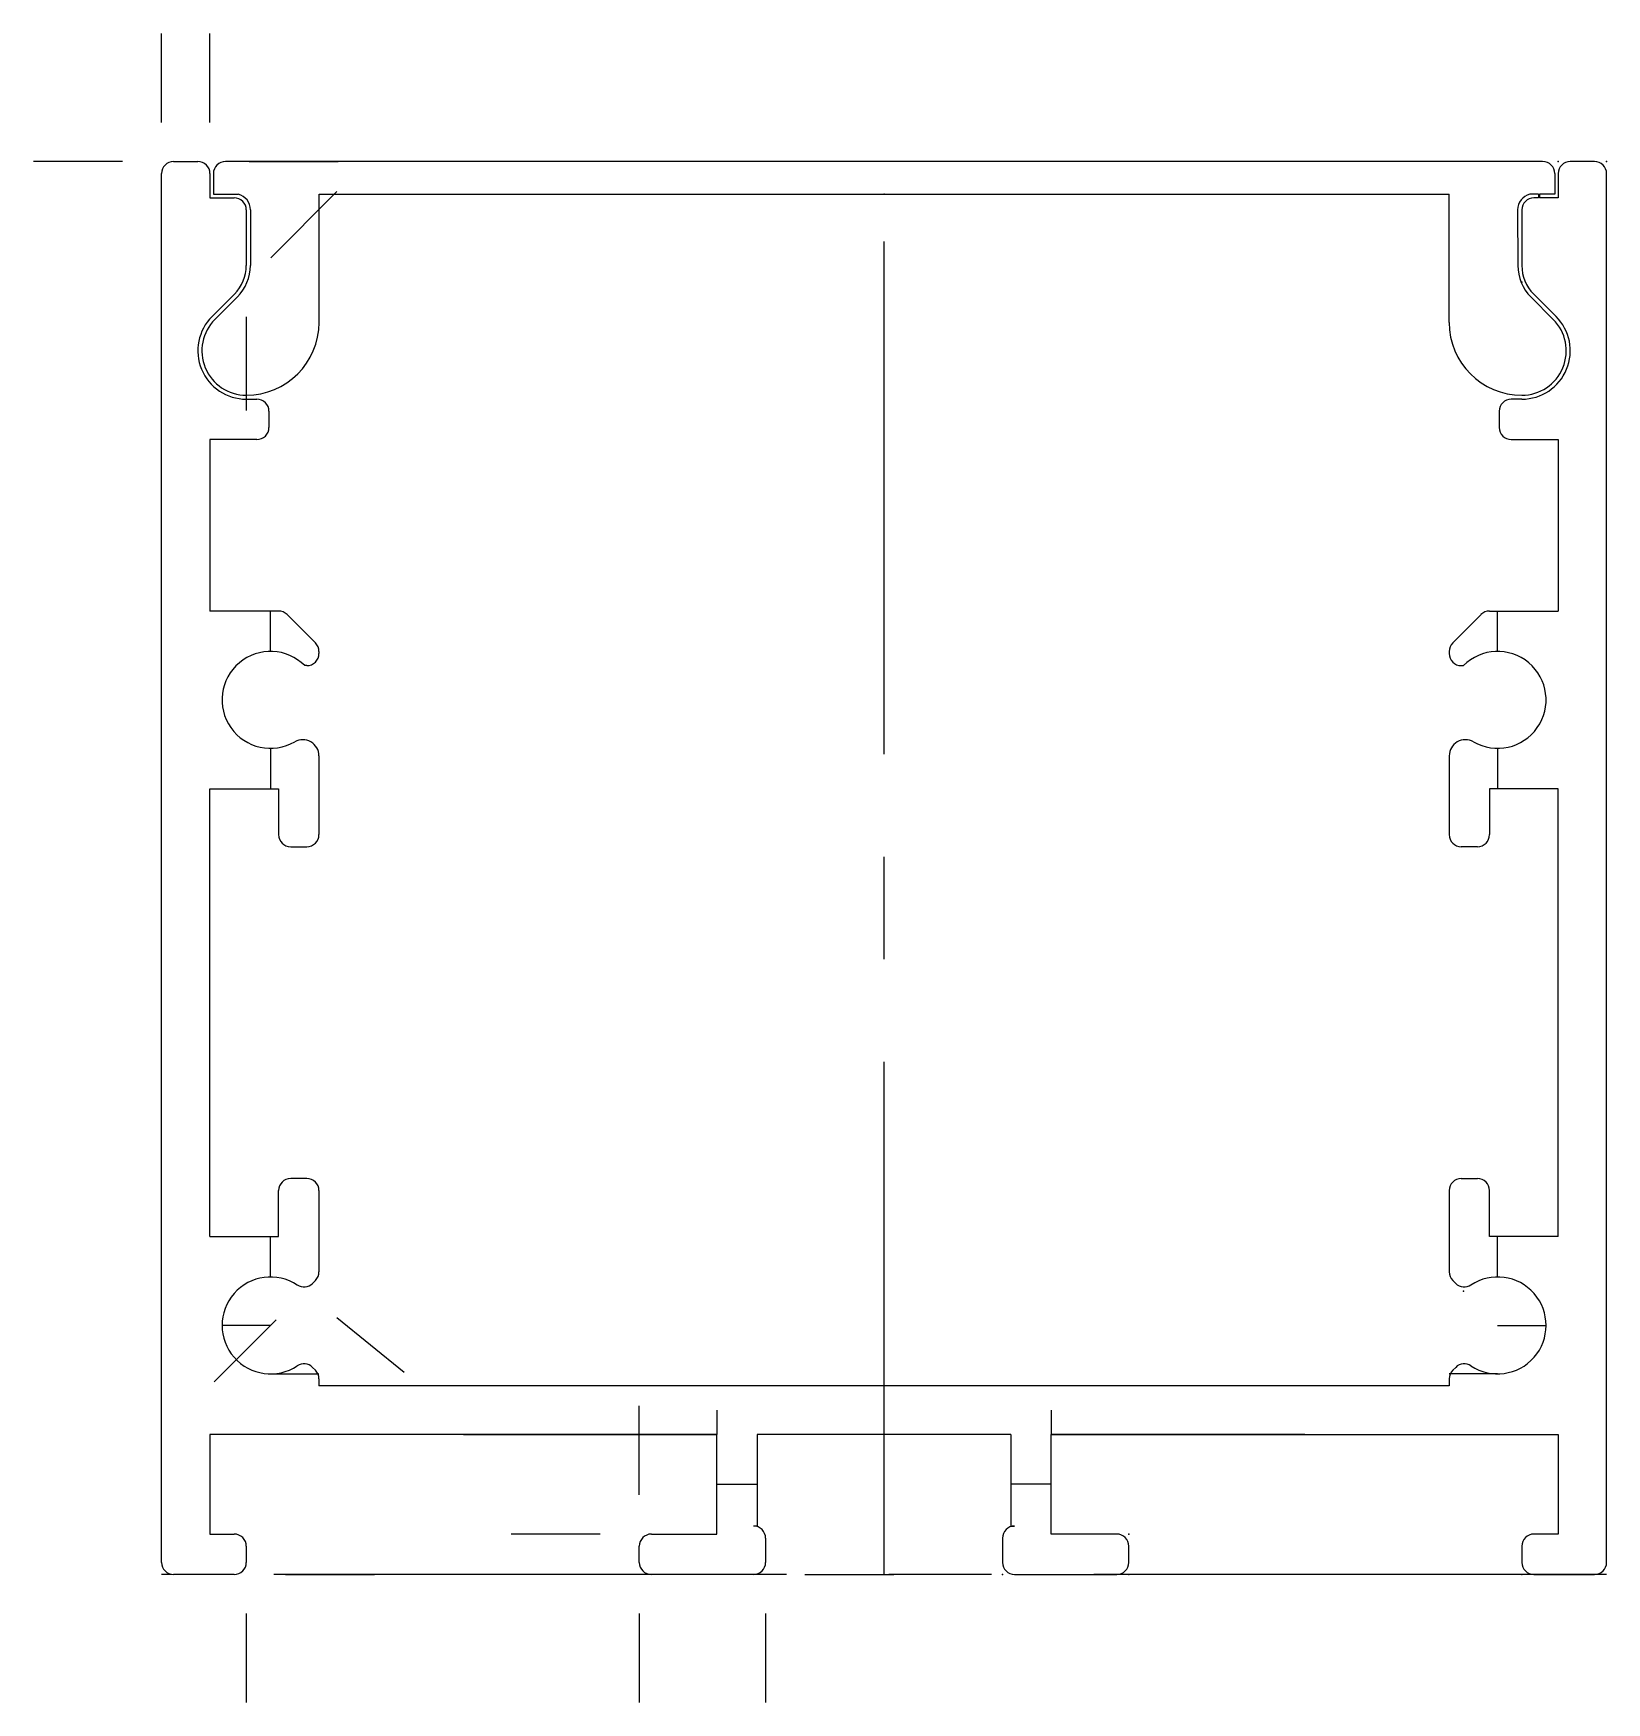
# Model space of a CAD drawing. Header units: millimetres. Extents: x -21.1 to 17.9, y -3.2 to 38.2.
import ezdxf

# ---------------------------------------------------------------- set-up
doc = ezdxf.new("R2010")
doc.units = ezdxf.units.MM
doc.header["$PDSIZE"] = -1
doc.linetypes.add('CENTERX2', pattern=[20.32, 12.7, -2.54, 2.54, -2.54])

msp = doc.modelspace()

# ---------------------------------------------------------------- linework, layer by layer
at = {"color": 7, "linetype": 'Continuous'}
for p, q in [((-17.9, 35.97), (-17.9, 38.175)), ((-16.7, 35.97), (-16.7, 38.175)), ((-18.87, 35), (-21.075, 35)), ((-17.6, 35), (-17, 35)), ((16.315, 35), (-16.315, 35)), ((-15.73, 35), (-13.525, 35)), ((17.6, 35), (17, 35)), ((-17.9, 0.3), (-17.9, 34.7)), ((-16.7, 34.7), (-16.7, 34.1)), ((-16.615, 34.7), (-16.615, 34.192)), ((16.615, 34.7), (16.615, 34.192)), ((16.7, 34.7), (16.7, 34.1)), ((17.9, 0.3), (17.9, 34.7)), ((-16.7, 34.1), (-16.1, 34.1)), ((-16.615, 34.192), (-15.999, 34.192)), ((-15.195, 32.615), (-13.555, 34.255)), ((-13.998, 31.015), (-13.998, 34.192)), ((-13.998, 34.192), (13.998, 34.192)), ((13.998, 31.015), (13.998, 34.192)), ((16.21, 34.192), (15.999, 34.192)), ((16.21, 34.1), (16.1, 34.1)), ((16.21, 34.192), (16.21, 34.1)), ((16.615, 34.192), (16.237, 34.192)), ((16.237, 34.192), (16.237, 34.1)), ((16.7, 34.1), (16.237, 34.1)), ((-15.8, 33.8), (-15.8, 32.424)), ((-15.695, 33.8), (-15.7, 32.424)), ((15.695, 33.8), (15.7, 32.424)), ((15.8, 33.8), (15.8, 32.424)), ((-16.093, 31.717), (-16.649, 31.162)), ((-16.022, 31.647), (-16.578, 31.091)), ((16.022, 31.647), (16.578, 31.091)), ((16.093, 31.717), (16.649, 31.162)), ((-15.8, 31.154), (-15.8, 28.835)), ((-15.8, 29.113), (-15.539, 29.113)), ((15.8, 29.113), (15.539, 29.113)), ((-15.239, 28.813), (-15.239, 28.413)), ((15.239, 28.813), (15.239, 28.413)), ((-16.7, 28.113), (-16.7, 23.865)), ((-15.539, 28.113), (-16.7, 28.113)), ((15.539, 28.113), (16.7, 28.113)), ((16.7, 28.113), (16.7, 23.865)), ((-15, 23.865), (-16.7, 23.865)), ((-14.788, 23.777), (-14.088, 23.077)), ((14.788, 23.777), (14.088, 23.077)), ((15, 23.865), (16.7, 23.865)), ((-14, 22.865), (-14, 22.813)), ((14, 22.865), (14, 22.813)), ((-14.3, 22.513), (-14.351, 22.513)), ((14.3, 22.513), (14.351, 22.513)), ((-14, 20.279), (-14, 18.327)), ((14, 20.279), (14, 18.327)), ((-16.7, 19.465), (-15, 19.465)), ((-16.7, 8.369), (-16.7, 19.465)), ((-15, 19.465), (-15, 18.327)), ((15, 19.465), (15, 18.327)), ((16.7, 19.465), (15, 19.465)), ((16.7, 8.369), (16.7, 19.465)), ((-14.7, 18.027), (-14.3, 18.027)), ((14.7, 18.027), (14.3, 18.027)), ((-14.3, 9.807), (-14.7, 9.807)), ((14.3, 9.807), (14.7, 9.807)), ((-15, 8.369), (-15, 9.507)), ((-14, 9.507), (-14, 7.494)), ((14, 9.507), (14, 7.494)), ((15, 8.369), (15, 9.507)), ((-16.7, 8.369), (-15, 8.369)), ((16.7, 8.369), (15, 8.369)), ((-14.088, 7.281), (-14.161, 7.209)), ((14.088, 7.281), (14.161, 7.209)), ((-15.059, 6.311), (-16.597, 4.773)), ((-13.555, 6.367), (-11.892, 5.01)), ((-14.088, 5.057), (-14.161, 5.13)), ((14.088, 5.057), (14.161, 5.13)), ((-14, 4.845), (-14, 4.669)), ((14, 4.669), (-14, 4.669)), ((14, 4.845), (14, 4.669)), ((-6.064, 1.97), (-6.064, 4.175)), ((-4.14, 3.469), (-16.7, 3.469)), ((-16.7, 3.469), (-16.7, 1)), ((-4.14, 1), (-4.14, 3.469)), ((3.14, 3.469), (-3.14, 3.469)), ((-3.14, 3.469), (-3.14, 1.2)), ((3.14, 3.469), (3.14, 1.2)), ((4.14, 3.469), (16.7, 3.469)), ((4.14, 1), (4.14, 3.469)), ((16.7, 3.469), (16.7, 1)), ((-16.7, 1), (-16.1, 1)), ((-7.034, 1), (-9.239, 1)), ((-5.764, 1), (-4.14, 1)), ((-3.14, 1.2), (-3.235, 1.2)), ((-2.935, 0.9), (-2.935, 0.3)), ((2.935, 0.9), (2.935, 0.3)), ((3.14, 1.2), (3.235, 1.2)), ((5.764, 1), (4.14, 1)), ((16.7, 1), (16.1, 1)), ((-15.8, 0.7), (-15.8, 0.3)), ((-6.064, 0.3), (-6.064, 0.7)), ((6.064, 0.3), (6.064, 0.7)), ((15.8, 0.7), (15.8, 0.3)), ((-16.1, 0), (-17.6, 0)), ((-14.83, 0), (-12.625, 0)), ((-7.034, 0), (-9.239, 0)), ((-3.235, 0), (-5.764, 0)), ((-1.965, 0), (0.24, 0)), ((3.235, 0), (5.764, 0)), ((16.1, 0), (17.6, 0)), ((-15.8, -0.97), (-15.8, -3.175)), ((-6.064, -0.97), (-6.064, -3.175)), ((-2.935, -0.97), (-2.935, -3.175))]:
    msp.add_line(p, q, dxfattribs=at)
at = {"color": 7, "linetype": 'CENTERX2'}
for p, q in [((0, 0), (0, 35)), ((-15.2, 22.865), (-15.2, 23.865)), ((15.2, 22.865), (15.2, 23.865)), ((-15.2, 20.465), (-15.2, 19.465)), ((15.2, 20.465), (15.2, 19.465)), ((-15.2, 7.369), (-15.2, 8.369)), ((15.2, 7.369), (15.2, 8.369)), ((-15.2, 6.169), (-16.4, 6.169)), ((15.2, 6.169), (16.4, 6.169)), ((-15.2, 4.969), (-14, 4.969)), ((15.2, 4.969), (14, 4.969)), ((-4.14, 4.069), (-4.14, 3.469)), ((4.14, 4.069), (4.14, 3.469)), ((-10.42, 3.469), (-4.14, 3.469)), ((10.42, 3.469), (4.14, 3.469)), ((-4.14, 2.235), (-3.14, 2.235)), ((4.14, 2.235), (3.14, 2.235)), ((17.9, 0), (-17.9, 0))]:
    msp.add_line(p, q, dxfattribs=at)
at = {"color": 7, "linetype": 'Continuous'}
for centre, radius, start, end in [((-17.6, 34.7), 0.3, 90, 180), ((-17, 34.7), 0.3, 0, 90), ((-16.315, 34.7), 0.3, 90, 180), ((16.315, 34.7), 0.3, 0, 90), ((17, 34.7), 0.3, 90, 180), ((17.6, 34.7), 0.3, 0, 90), ((-16.1, 33.8), 0.3, 0, 90), ((-16.1, 33.8), 0.405, 0, 75.5829), ((16.1, 33.8), 0.405, 104.4171, 180), ((16.1, 33.8), 0.3, 90, 180), ((-16.8, 32.424), 1, 315, 0), ((-16.8, 32.424), 1.1, 315, 0), ((16.8, 32.424), 1.1, 180, 225), ((16.8, 32.424), 1, 180, 225), ((-15.8, 30.313), 1.2, 135, 270), ((-15.8, 30.313), 1.1, 135, 270), ((-15.8, 31.015), 1.802, 270, 0), ((15.8, 31.015), 1.802, 180, 270), ((15.8, 30.313), 1.2, 270, 45), ((15.8, 30.313), 1.1, 270, 45), ((-15.539, 28.813), 0.3, 0, 90), ((15.539, 28.813), 0.3, 90, 180), ((-15.539, 28.413), 0.3, 270, 0), ((15.539, 28.413), 0.3, 180, 270), ((-15, 23.565), 0.3, 45, 90), ((15, 23.565), 0.3, 90, 135), ((-15.2, 21.665), 1.2, 45, 300), ((-14.3, 22.813), 0.3, 270, 0), ((-14.3, 22.865), 0.3, 0, 45), ((14.3, 22.865), 0.3, 135, 180), ((14.3, 22.813), 0.3, 180, 270), ((15.2, 21.665), 1.2, 240, 135), ((-14.4, 20.279), 0.4, 0, 120), ((14.4, 20.279), 0.4, 60, 180), ((-14.7, 18.327), 0.3, 180, 270), ((-14.3, 18.327), 0.3, 270, 0), ((14.3, 18.327), 0.3, 180, 270), ((14.7, 18.327), 0.3, 270, 0), ((-14.7, 9.507), 0.3, 90, 180), ((-14.3, 9.507), 0.3, 0, 90), ((14.3, 9.507), 0.3, 90, 180), ((14.7, 9.507), 0.3, 0, 90), ((-14.3, 7.494), 0.3, 315, 0), ((14.3, 7.494), 0.3, 180, 225), ((-15.2, 6.169), 1.2, 56.537, 303.463), ((-14.373, 7.421), 0.3, 236.537, 315), ((14.373, 7.421), 0.3, 225, 303.463), ((15.2, 6.169), 1.2, 236.537, 123.463), ((-14.373, 4.918), 0.3, 45, 123.463), ((-14.3, 4.845), 0.3, 0, 45), ((14.3, 4.845), 0.3, 135, 180), ((14.373, 4.918), 0.3, 56.537, 135), ((-16.1, 0.7), 0.3, 0, 90), ((-5.764, 0.7), 0.3, 90, 180), ((-3.235, 0.9), 0.3, 0, 90), ((3.235, 0.9), 0.3, 90, 180), ((5.764, 0.7), 0.3, 0, 90), ((16.1, 0.7), 0.3, 90, 180), ((-17.6, 0.3), 0.3, 180, 270), ((-16.1, 0.3), 0.3, 270, 0), ((-5.764, 0.3), 0.3, 180, 270), ((-3.235, 0.3), 0.3, 270, 0), ((3.235, 0.3), 0.3, 180, 270), ((5.764, 0.3), 0.3, 270, 0), ((16.1, 0.3), 0.3, 180, 270), ((17.6, 0.3), 0.3, 270, 0)]:
    msp.add_arc(centre, radius, start, end, dxfattribs=at)
for p in [(16.7, 35), (17.9, 35), (0, 34.192), (15.8, 32.01), (14.351, 7.018), (0, 4.669), (0, 3.469), (6.064, 1), (2.935, 0), (6.064, 0), (15.8, 0)]:
    msp.add_point(p, dxfattribs=at)

doc.saveas('drawing.dxf')
